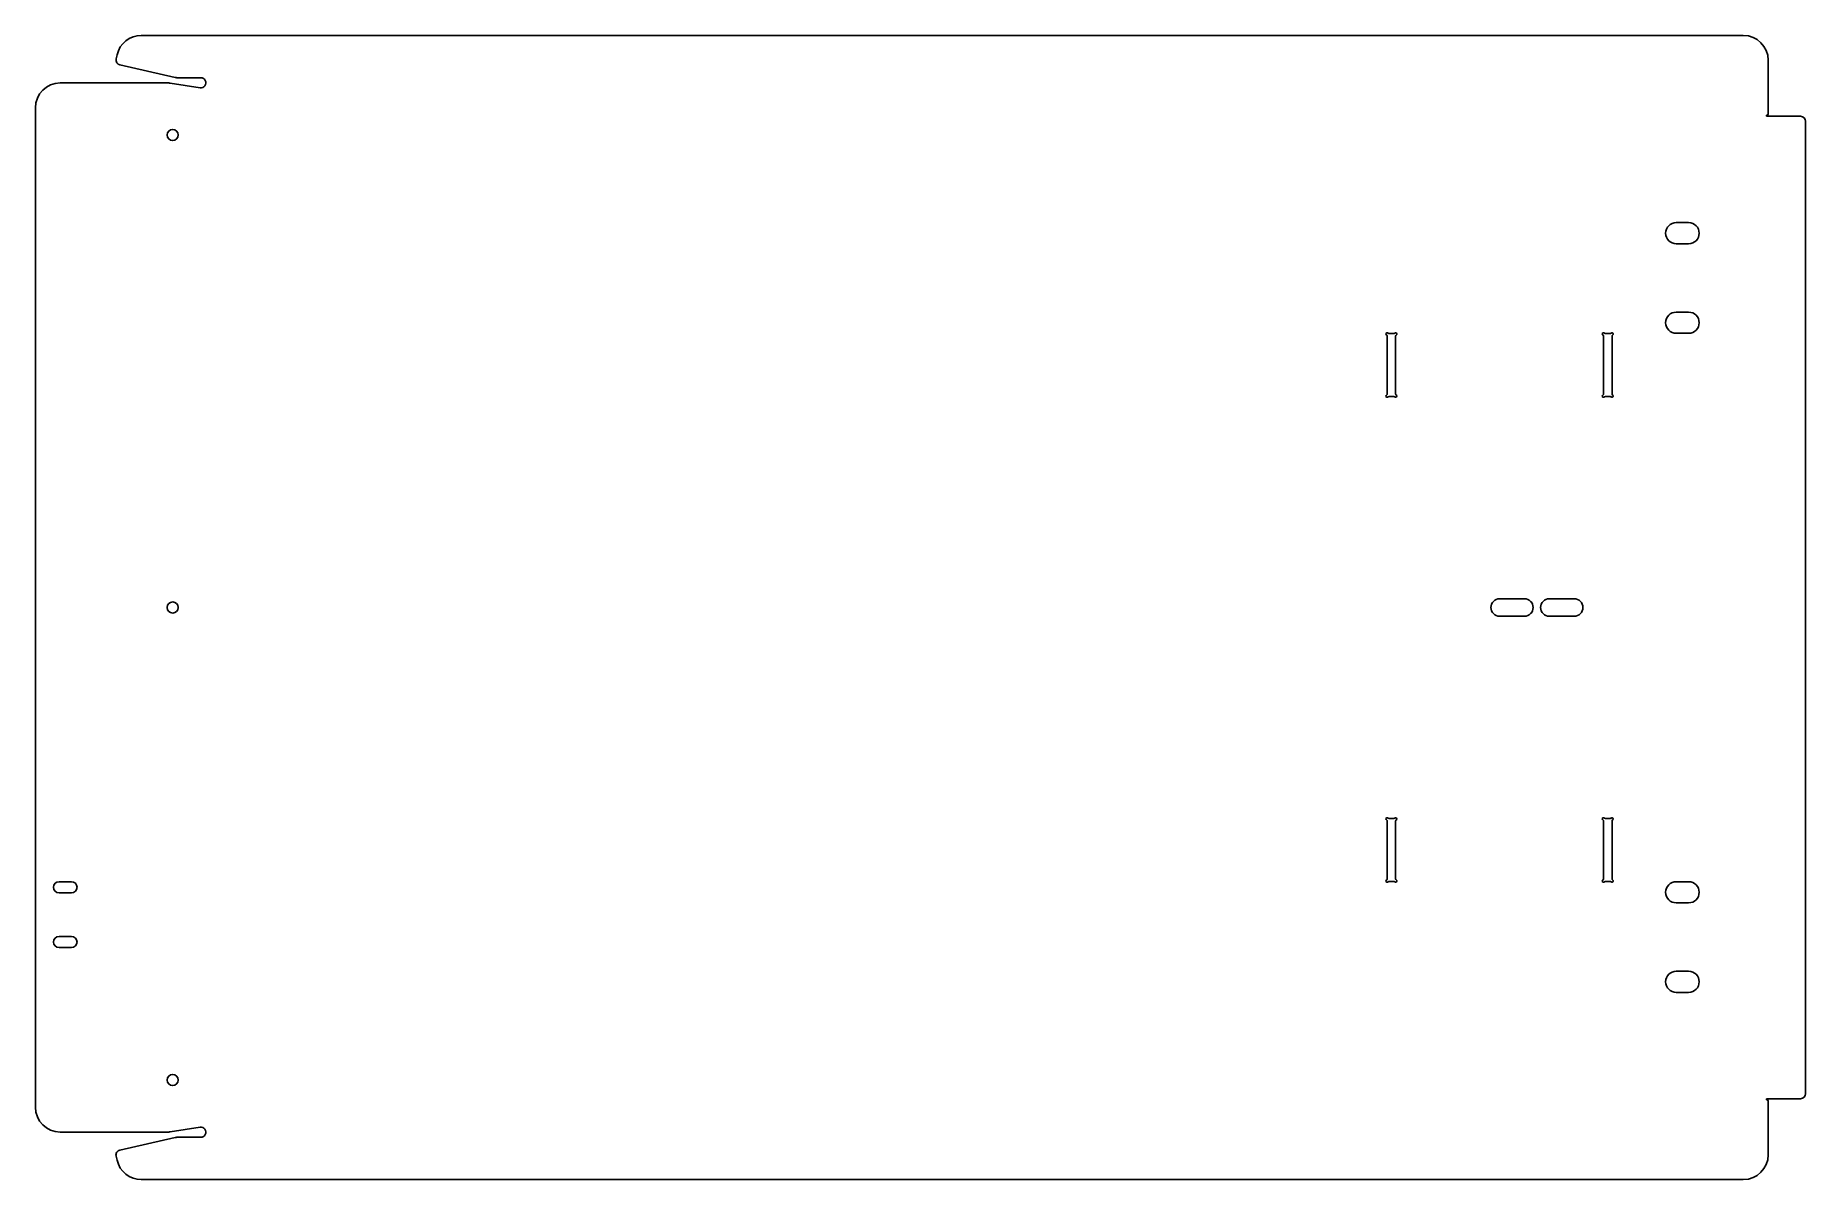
# Model space of a CAD drawing. Header units: millimetres. Extents: x -67 to 645, y -230 to 230.
import ezdxf

# ---------------------------------------------------------------- set-up
doc = ezdxf.new("R2010")
doc.units = ezdxf.units.MM

msp = doc.modelspace()

# ---------------------------------------------------------------- linework, layer by layer
at = {"color": 7, "linetype": 'Continuous', "lineweight": 25}
for p, q in [((620, 230.03), (-24.11, 230.03)), ((-34.25, 220.56), (-33.86, 222.25)), ((-10.48, 213.11), (-32.74, 218.17)), ((630, 220.03), (630, 198.5)), ((-13.02, 210.9), (-56.7, 210.9)), ((-0.5, 209), (-12.57, 210.86)), ((-0.19, 213.03), (-9.82, 213.03)), ((-66.7, 200.9), (-66.7, -200.9)), ((643.04, 197.5), (629.5, 197.5)), ((645.04, 195.5), (645.04, -195.5)), ((593, 154.75), (598, 154.75)), ((598, 146.25), (593, 146.25)), ((593, 118.75), (598, 118.75)), ((476.8, 109.13), (476.8, 85.87)), ((479.49, 110.2), (477.51, 110.2)), ((480.2, 85.87), (480.2, 109.13)), ((563.8, 109.13), (563.8, 85.87)), ((566.49, 110.2), (564.51, 110.2)), ((567.2, 85.87), (567.2, 109.13)), ((598, 110.25), (593, 110.25)), ((477.51, 84.8), (479.49, 84.8)), ((564.51, 84.8), (566.49, 84.8)), ((522, 3.5), (532, 3.5)), ((542, 3.5), (552, 3.5)), ((532, -3.5), (522, -3.5)), ((552, -3.5), (542, -3.5)), ((479.49, -84.8), (477.51, -84.8)), ((566.49, -84.8), (564.51, -84.8)), ((476.8, -85.87), (476.8, -109.13)), ((480.2, -109.13), (480.2, -85.87)), ((563.8, -85.87), (563.8, -109.13)), ((567.2, -109.13), (567.2, -85.87)), ((-52.2, -110.25), (-57.2, -110.25)), ((477.51, -110.2), (479.49, -110.2)), ((564.51, -110.2), (566.49, -110.2)), ((598, -110.25), (593, -110.25)), ((-57.2, -114.75), (-52.2, -114.75)), ((593, -118.75), (598, -118.75)), ((-52.2, -132.25), (-57.2, -132.25)), ((-57.2, -136.75), (-52.2, -136.75)), ((598, -146.25), (593, -146.25)), ((593, -154.75), (598, -154.75)), ((643.04, -197.5), (629.5, -197.5)), ((630, -198.5), (630, -220.03)), ((-13.02, -210.9), (-56.7, -210.9)), ((-10.48, -213.11), (-32.74, -218.17)), ((-0.5, -209), (-12.57, -210.86)), ((-9.82, -213.03), (-0.19, -213.03)), ((-33.86, -222.25), (-34.25, -220.56)), ((-24.11, -230.03), (620, -230.03))]:
    msp.add_line(p, q, dxfattribs=at)
for centre in [(-11.5, 190), (-11.5, 0), (-11.5, -190)]:
    msp.add_circle(centre, 2.25, dxfattribs=at)
for centre, radius, start, end in [((-24.11, 220.03), 10, 90, 167.2), ((620, 220.03), 10, 0, 90), ((-32.3, 220.12), 2, 167.2, 257.2), ((-56.7, 200.9), 10, 90, 180), ((-13.02, 207.9), 3, 81.21232, 90), ((-9.82, 216.03), 3, 257.2, 270), ((-0.19, 211.01), 2.03, 261.21232, 90), ((629.5, 197.75), 0.25, 90, 270), ((629.5, 198.5), 0.5, 270, 0), ((643.04, 195.5), 2, 360, 90), ((593, 150.5), 4.25, 90, 270), ((598, 150.5), 4.25, 270, 90), ((593, 114.5), 4.25, 90, 270), ((598, 114.5), 4.25, 270, 90), ((476.8, 110), 0.5, 44.427, 240), ((476.3, 109.13), 0.5, 0, 60), ((477.51, 110.7), 0.5, 224.427, 270), ((479.49, 110.7), 0.5, 270, 315.573), ((480.2, 110), 0.5, 300, 135.573), ((480.7, 109.13), 0.5, 120, 180), ((563.8, 110), 0.5, 44.427, 240), ((563.3, 109.13), 0.5, 0, 60), ((564.51, 110.7), 0.5, 224.427, 270), ((566.49, 110.7), 0.5, 270, 315.573), ((567.2, 110), 0.5, 300, 135.573), ((567.7, 109.13), 0.5, 120, 180), ((476.8, 85), 0.5, 120, 315.573), ((476.3, 85.87), 0.5, 300, 0), ((480.2, 85), 0.5, 224.427, 60), ((480.7, 85.87), 0.5, 180, 240), ((563.8, 85), 0.5, 120, 315.573), ((563.3, 85.87), 0.5, 300, 0), ((567.2, 85), 0.5, 224.427, 60), ((567.7, 85.87), 0.5, 180, 240), ((477.51, 84.3), 0.5, 90, 135.573), ((479.49, 84.3), 0.5, 44.427, 90), ((564.51, 84.3), 0.5, 90, 135.573), ((566.49, 84.3), 0.5, 44.427, 90), ((522, 0), 3.5, 90, 270), ((532, 0), 3.5, 270, 90), ((542, 0), 3.5, 90, 270), ((552, 0), 3.5, 270, 90), ((476.8, -85), 0.5, 44.427, 240), ((477.51, -84.3), 0.5, 224.427, 270), ((479.49, -84.3), 0.5, 270, 315.573), ((480.2, -85), 0.5, 300, 135.573), ((563.8, -85), 0.5, 44.427, 240), ((564.51, -84.3), 0.5, 224.427, 270), ((566.49, -84.3), 0.5, 270, 315.573), ((567.2, -85), 0.5, 300, 135.573), ((476.3, -85.87), 0.5, 0, 60), ((480.7, -85.87), 0.5, 120, 180), ((563.3, -85.87), 0.5, 0, 60), ((567.7, -85.87), 0.5, 120, 180), ((-57.2, -112.5), 2.25, 90, 270), ((-52.2, -112.5), 2.25, 270, 90), ((476.8, -110), 0.5, 120, 315.573), ((476.3, -109.13), 0.5, 300, 0), ((477.51, -110.7), 0.5, 90, 135.573), ((479.49, -110.7), 0.5, 44.427, 90), ((480.2, -110), 0.5, 224.427, 60), ((480.7, -109.13), 0.5, 180, 240), ((563.8, -110), 0.5, 120, 315.573), ((563.3, -109.13), 0.5, 300, 0), ((564.51, -110.7), 0.5, 90, 135.573), ((566.49, -110.7), 0.5, 44.427, 90), ((567.2, -110), 0.5, 224.427, 60), ((567.7, -109.13), 0.5, 180, 240), ((593, -114.5), 4.25, 90, 270), ((598, -114.5), 4.25, 270, 90), ((-57.2, -134.5), 2.25, 90, 270), ((-52.2, -134.5), 2.25, 270, 90), ((593, -150.5), 4.25, 90, 270), ((598, -150.5), 4.25, 270, 90), ((629.5, -197.75), 0.25, 90, 270), ((629.5, -198.5), 0.5, 0, 90), ((643.04, -195.5), 2, 270, 0), ((-56.7, -200.9), 10, 180, 270), ((-13.02, -207.9), 3, 270, 278.78768), ((-9.82, -216.03), 3, 90, 102.8), ((-0.19, -211.01), 2.03, 270, 98.78768), ((-32.3, -220.12), 2, 102.8, 192.8), ((620, -220.03), 10, 270, 0), ((-24.11, -220.03), 10, 192.8, 270)]:
    msp.add_arc(centre, radius, start, end, dxfattribs=at)

doc.saveas('drawing.dxf')
